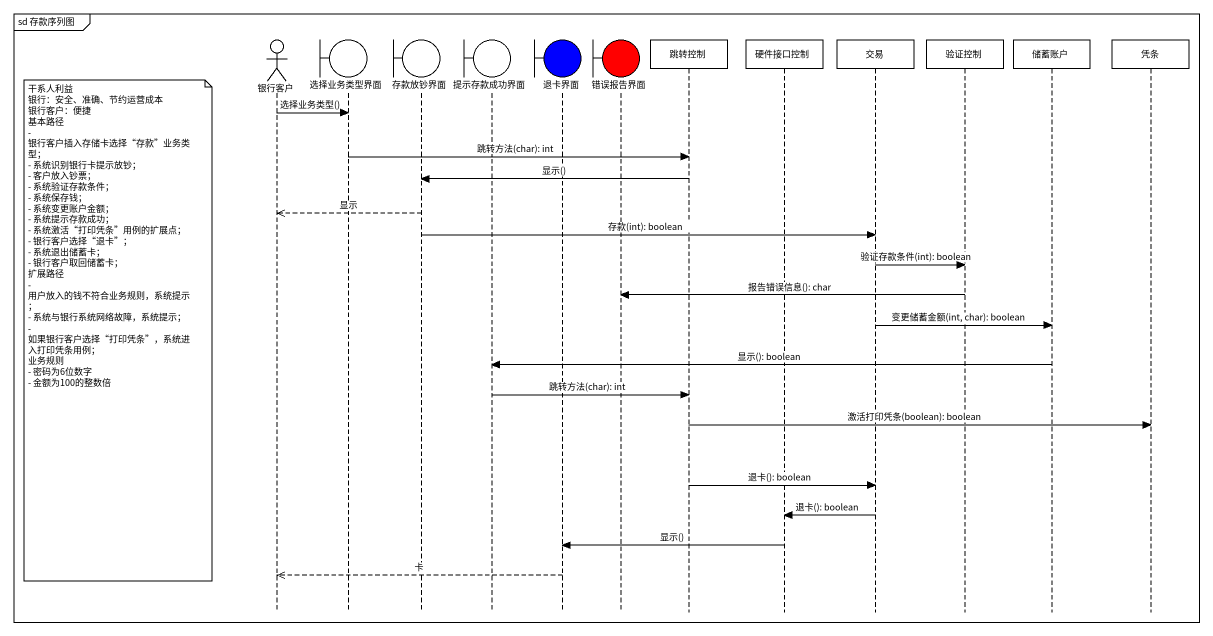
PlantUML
@startuml
mainframe sd 存款序列图
hide footbox
actor 银行客户
boundary 选择业务类型界面
boundary 存款放钞界面
boundary 提示存款成功界面
boundary 退卡界面 #0000FF
boundary 错误报告界面 #FF0000
participant 跳转控制
participant 硬件接口控制
participant 交易
participant 验证控制
participant 储蓄账户
participant 凭条

银行客户 -> 选择业务类型界面 : 选择业务类型()
选择业务类型界面 -> 跳转控制 : 跳转方法(char): int
跳转控制 -> 存款放钞界面 : 显示()
存款放钞界面 -->> 银行客户 : 显示
存款放钞界面 -> 交易 : 存款(int): boolean
交易 -> 验证控制 : 验证存款条件(int): boolean
验证控制 -> 错误报告界面 : 报告错误信息(): char
交易 -> 储蓄账户 : 变更储蓄金额(int, char): boolean
note left of 银行客户
  干系人利益
  银行：安全、准确、节约运营成本
  银行客户：便捷
  基本路径
  - 银行客户插入存储卡选择“存款”业务类型；
  - 系统识别银行卡提示放钞；
  - 客户放入钞票；
  - 系统验证存款条件；
  - 系统保存钱；
  - 系统变更账户金额；
  - 系统提示存款成功；
  - 系统激活“打印凭条”用例的扩展点；
  - 银行客户选择“退卡”；
  - 系统退出储蓄卡；
  - 银行客户取回储蓄卡；
  扩展路径
  - 用户放入的钱不符合业务规则，系统提示；
  - 系统与银行系统网络故障，系统提示；
  - 如果银行客户选择“打印凭条”，系统进入打印凭条用例；
  业务规则
  - 密码为6位数字
  - 金额为100的整数倍
end note
储蓄账户 -> 提示存款成功界面 : 显示(): boolean
提示存款成功界面 -> 跳转控制 : 跳转方法(char): int
跳转控制 -> 凭条 : 激活打印凭条(boolean): boolean
跳转控制 -> 交易 : 退卡(): boolean
交易 -> 硬件接口控制 : 退卡(): boolean
硬件接口控制 -> 退卡界面 : 显示()
退卡界面 -->> 银行客户 : 卡
@enduml
